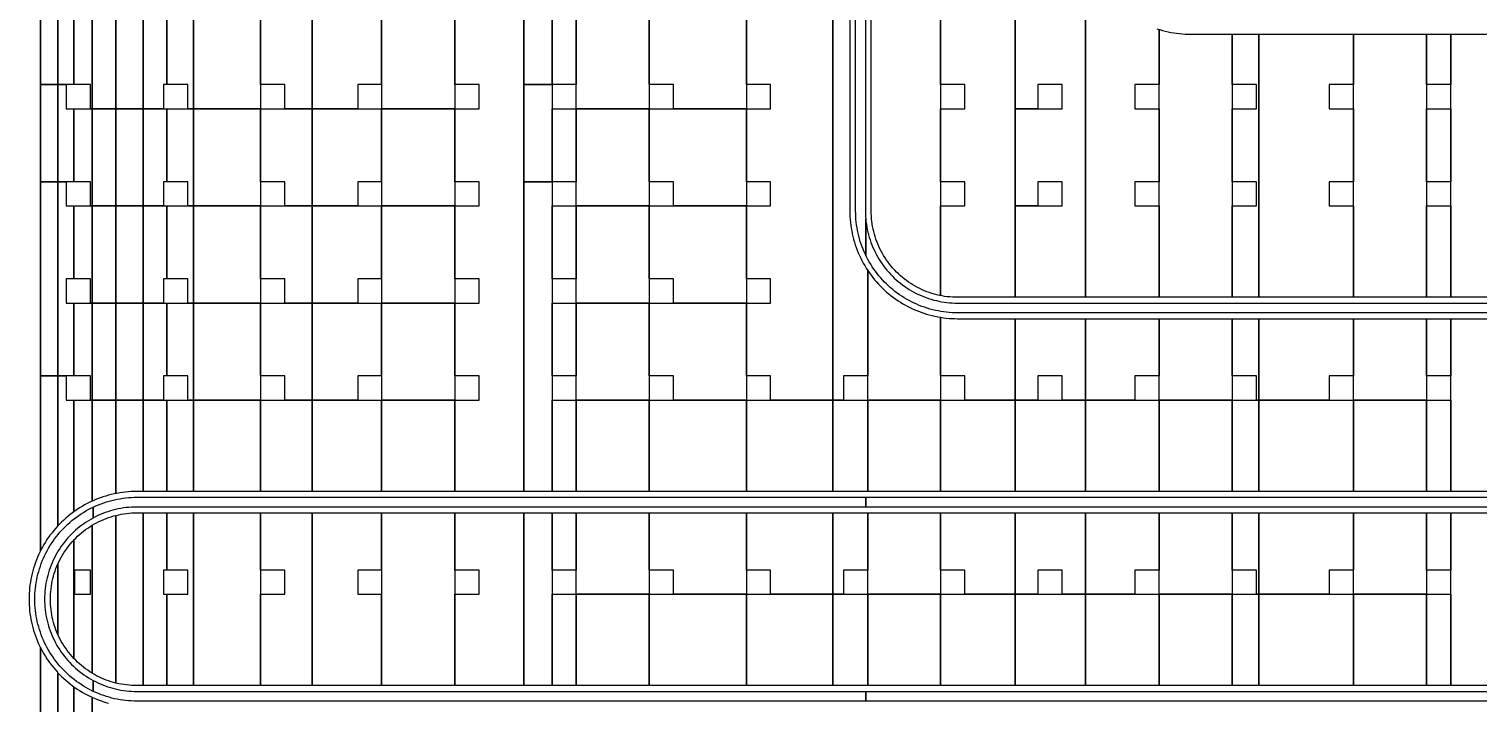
# Model space of a CAD drawing. Extents: x -4500 to 4500, y -3250 to 3250.
# Drawn here: x -1051 to 442, y -2175 to -1480 of the extents above; entities that cross this region are included whole.
import ezdxf

# ---------------------------------------------------------------- set-up
doc = ezdxf.new("R2010")
doc.units = 0
doc.layers.add('L1D100', color=4, linetype='CONTINUOUS')
doc.layers.add('L1D11', color=2, linetype='CONTINUOUS')

# ---------------------------------------------------------------- blocks, each defined once
blk = doc.blocks.new('TOP_main_1_Cheese_100')
at = {"layer": 'L1D100'}
for points in [[(-541.621, -1091.941), (-541.621, -1956.6), (-612.5, -1956.6), (-612.5, -1862.5), (-587.5, -1862.5), (-587.5, -1837.5), (-612.5, -1837.5), (-612.5, -1762.5), (-587.5, -1762.5), (-587.5, -1737.5), (-612.5, -1737.5), (-612.5, -1662.5), (-587.5, -1662.5), (-587.5, -1637.5), (-612.5, -1637.5), (-612.5, -1562.5), (-587.5, -1562.5), (-587.5, -1537.5), (-612.5, -1537.5), (-612.5, -1462.5)], [(-1038.924, -1162.345), (-1038.924, -2017.618), (-1039.646, -2019.053), (-1040.903, -2021.728), (-1042.088, -2024.434), (-1043.2, -2027.172), (-1044.24, -2029.938), (-1045.205, -2032.731), (-1046.096, -2035.548), (-1046.911, -2038.388), (-1047.65, -2041.249), (-1048.313, -2044.129), (-1048.9, -2047.025), (-1049.408, -2049.936), (-1049.839, -2052.859), (-1050.193, -2055.792), (-1050.468, -2058.735), (-1050.664, -2061.683), (-1050.782, -2064.635), (-1050.821, -2067.59), (-1050.821, -2067.61), (-1050.782, -2070.565), (-1050.664, -2073.517), (-1050.468, -2076.465), (-1050.193, -2079.408), (-1049.839, -2082.341), (-1049.408, -2085.264), (-1048.9, -2088.175), (-1048.313, -2091.071), (-1047.65, -2093.951), (-1046.911, -2096.812), (-1046.096, -2099.652), (-1045.205, -2102.469), (-1044.24, -2105.262), (-1043.2, -2108.028), (-1042.088, -2110.766), (-1040.903, -2113.472), (-1039.646, -2116.147), (-1038.924, -2117.582), (-1038.924, -2865.181)], [(-223.313, -1182.6), (-223.313, -1862.5), (-287.5, -1862.5), (-287.5, -1837.5), (-312.5, -1837.5), (-312.5, -1762.5), (-287.5, -1762.5), (-287.5, -1737.5), (-312.5, -1737.5), (-312.5, -1662.5), (-287.5, -1662.5), (-287.5, -1637.5), (-312.5, -1637.5), (-312.5, -1562.5), (-287.5, -1562.5), (-287.5, -1537.5), (-312.5, -1537.5), (-312.5, -1462.5)], [(-206, -1182.6), (-206, -1667.61), (-205.961, -1670.565), (-205.843, -1673.517), (-205.646, -1676.465), (-205.371, -1679.408), (-205.018, -1682.341), (-204.587, -1685.264), (-204.078, -1688.175), (-203.492, -1691.071), (-202.829, -1693.951), (-202.09, -1696.812), (-201.274, -1699.652), (-200.384, -1702.469), (-199.418, -1705.262), (-198.379, -1708.028), (-197.266, -1710.766), (-196.081, -1713.472), (-194.825, -1716.147), (-193.497, -1718.787), (-192.1, -1721.39), (-190.634, -1723.956), (-189.1, -1726.481), (-187.5, -1728.965), (-187.5, -1837.5), (-212.5, -1837.5), (-212.5, -1862.5), (-223.313, -1862.5), (-223.313, -1182.6)], [(-112.5, -1182.6), (-112.5, -1754.854), (-113.687, -1754.618), (-116.307, -1754.014), (-118.907, -1753.331), (-121.485, -1752.571), (-124.039, -1751.732), (-126.566, -1750.817), (-129.065, -1749.826), (-131.533, -1748.76), (-133.967, -1747.62), (-136.366, -1746.407), (-138.727, -1745.122), (-141.048, -1743.766), (-143.327, -1742.341), (-145.562, -1740.847), (-147.751, -1739.287), (-149.892, -1737.661), (-151.983, -1735.972), (-154.021, -1734.22), (-156.006, -1732.407), (-157.935, -1730.535), (-159.807, -1728.606), (-161.62, -1726.621), (-163.372, -1724.583), (-165.061, -1722.492), (-166.687, -1720.351), (-168.247, -1718.162), (-169.741, -1715.927), (-171.166, -1713.648), (-172.522, -1711.327), (-173.807, -1708.966), (-175.02, -1706.567), (-176.16, -1704.133), (-177.226, -1701.665), (-178.217, -1699.166), (-179.132, -1696.639), (-179.971, -1694.085), (-180.731, -1691.507), (-181.414, -1688.907), (-182.018, -1686.287), (-182.542, -1683.651), (-182.987, -1681), (-183.351, -1678.337), (-183.635, -1675.663), (-183.838, -1672.983), (-183.959, -1670.298), (-184, -1667.61), (-184, -1182.6)], [(-35.922, -1210.6), (-35.922, -1756.6), (-95.01, -1756.6), (-97.698, -1756.559), (-100.383, -1756.438), (-103.063, -1756.235), (-105.737, -1755.951), (-108.4, -1755.587), (-111.051, -1755.142), (-112.5, -1754.854), (-112.5, -1662.5), (-87.5, -1662.5), (-87.5, -1637.5), (-112.5, -1637.5), (-112.5, -1562.5), (-87.5, -1562.5), (-87.5, -1537.5), (-112.5, -1537.5), (-112.5, -1462.5)], [(36.508, -1398.071), (36.508, -1756.6), (-35.922, -1756.6), (-35.922, -1662.5), (-12.5, -1662.5), (12.5, -1662.5), (12.5, -1637.5), (-12.5, -1637.5), (-12.5, -1662.5), (-35.922, -1662.5), (-35.922, -1562.5), (-12.5, -1562.5), (12.5, -1562.5), (12.5, -1537.5), (-12.5, -1537.5), (-12.5, -1562.5), (-35.922, -1562.5), (-35.922, -1462.5)], [(110.131, -1479.984), (112.5, -1480.733), (112.5, -1537.5), (87.5, -1537.5), (87.5, -1562.5), (112.5, -1562.5), (112.5, -1637.5), (87.5, -1637.5), (87.5, -1662.5), (112.5, -1662.5), (112.5, -1756.6), (36.508, -1756.6), (36.508, -1398.071)], [(-1004.572, -2237.5), (-1004.572, -2157.751), (-1003.627, -2158.433), (-1001.187, -2160.1), (-998.703, -2161.7), (-996.177, -2163.234), (-993.612, -2164.7), (-991.008, -2166.097), (-988.368, -2167.425), (-985.869, -2168.599), (-985.869, -2411.656)], [(-985.869, -2411.656), (-985.869, -2168.599), (-985.694, -2168.681), (-983.548, -2169.621), (-982.987, -2169.866), (-980.25, -2170.979), (-977.484, -2172.018), (-976.354, -2172.409), (-974.691, -2172.984), (-971.873, -2173.874), (-969.033, -2174.69)]]:
    blk.add_lwpolyline(points, dxfattribs=at)
for points in [[(-1038.924, -1537.5), (-1038.924, -1437.5), (-1020.981, -1437.5), (-1020.981, -1537.5)], [(-1020.981, -1537.5), (-1020.981, -1437.5), (-1012.5, -1437.5), (-1012.5, -1462.5), (-1004.572, -1462.5), (-1004.572, -1537.5)], [(-541.621, -1537.5), (-541.621, -1437.5), (-512.5, -1437.5), (-512.5, -1537.5)], [(-987.5, -1562.5), (-987.5, -1537.5), (-1004.572, -1537.5), (-1004.572, -1462.5), (-985.869, -1462.5), (-985.869, -1562.5)], [(-985.869, -1562.5), (-985.869, -1462.5), (-961.462, -1462.5), (-961.462, -1562.5)], [(-961.462, -1562.5), (-961.462, -1462.5), (-933.351, -1462.5), (-933.351, -1562.5)], [(-933.351, -1562.5), (-933.351, -1462.5), (-909, -1462.5), (-909, -1537.5), (-912.5, -1537.5), (-912.5, -1562.5)], [(-887.5, -1562.5), (-887.5, -1537.5), (-909, -1537.5), (-909, -1462.5), (-881.533, -1462.5), (-881.533, -1562.5)], [(-881.533, -1562.5), (-881.533, -1462.5), (-812.5, -1462.5), (-812.5, -1562.5)], [(-787.5, -1562.5), (-787.5, -1537.5), (-812.5, -1537.5), (-812.5, -1462.5), (-759.269, -1462.5), (-759.269, -1562.5)], [(-759.269, -1562.5), (-759.269, -1462.5), (-688.166, -1462.5), (-688.166, -1537.5), (-712.5, -1537.5), (-712.5, -1562.5)], [(-687.5, -1562.5), (-687.5, -1537.5), (-688.166, -1537.5), (-688.166, -1462.5), (-612.5, -1462.5), (-612.5, -1562.5)], [(-512.5, -1537.5), (-512.5, -1462.5), (-487.5, -1462.5), (-487.5, -1537.5)], [(-487.5, -1562.5), (-487.5, -1462.5), (-412.5, -1462.5), (-412.5, -1562.5)], [(-387.5, -1562.5), (-387.5, -1537.5), (-412.5, -1537.5), (-412.5, -1462.5), (-312.5, -1462.5), (-312.5, -1562.5)], [(112.5, -1756.6), (112.5, -1480.733), (112.948, -1480.874), (115.788, -1481.69), (118.649, -1482.429), (121.529, -1483.092), (124.425, -1483.678), (127.336, -1484.187), (130.259, -1484.618), (133.192, -1484.971), (136.135, -1485.246), (139.083, -1485.443), (142.035, -1485.561), (144.99, -1485.6), (187.5, -1485.6), (187.5, -1756.6)], [(187.5, -1756.6), (187.5, -1662.5), (212.5, -1662.5), (212.5, -1637.5), (187.5, -1637.5), (187.5, -1562.5), (212.5, -1562.5), (212.5, -1537.5), (187.5, -1537.5), (187.5, -1485.6), (214.98, -1485.6), (214.98, -1756.6)], [(214.98, -1756.6), (214.98, -1485.6), (312.5, -1485.6), (312.5, -1537.5), (287.5, -1537.5), (287.5, -1562.5), (312.5, -1562.5), (312.5, -1637.5), (287.5, -1637.5), (287.5, -1662.5), (312.5, -1662.5), (312.5, -1756.6)], [(312.5, -1756.6), (312.5, -1485.6), (387.5, -1485.6), (387.5, -1756.6)], [(387.5, -1537.5), (387.5, -1485.6), (412.5, -1485.6), (412.5, -1537.5)], [(412.5, -1756.6), (412.5, -1485.6), (506.006, -1485.6), (506.006, -1537.5), (487.5, -1537.5), (487.5, -1562.5), (506.006, -1562.5), (506.006, -1637.5), (487.5, -1637.5), (487.5, -1662.5), (506.006, -1662.5), (506.006, -1756.6)], [(-1038.924, -1637.5), (-1038.924, -1537.5), (-1020.981, -1537.5), (-1020.981, -1637.5)], [(-1020.981, -1637.5), (-1020.981, -1537.5), (-1012.5, -1537.5), (-1012.5, -1562.5), (-1004.572, -1562.5), (-1004.572, -1637.5)], [(-541.621, -1637.5), (-541.621, -1537.5), (-512.5, -1537.5), (-512.5, -1637.5)], [(-987.5, -1662.5), (-987.5, -1637.5), (-1004.572, -1637.5), (-1004.572, -1562.5), (-985.869, -1562.5), (-985.869, -1662.5)], [(-985.869, -1662.5), (-985.869, -1562.5), (-961.462, -1562.5), (-961.462, -1662.5)], [(-961.462, -1662.5), (-961.462, -1562.5), (-933.351, -1562.5), (-933.351, -1662.5)], [(-933.351, -1662.5), (-933.351, -1562.5), (-909, -1562.5), (-909, -1637.5), (-912.5, -1637.5), (-912.5, -1662.5)], [(-887.5, -1662.5), (-887.5, -1637.5), (-909, -1637.5), (-909, -1562.5), (-881.533, -1562.5), (-881.533, -1662.5)], [(-881.533, -1662.5), (-881.533, -1562.5), (-812.5, -1562.5), (-812.5, -1662.5)], [(-787.5, -1662.5), (-787.5, -1637.5), (-812.5, -1637.5), (-812.5, -1562.5), (-759.269, -1562.5), (-759.269, -1662.5)], [(-759.269, -1662.5), (-759.269, -1562.5), (-688.166, -1562.5), (-688.166, -1637.5), (-712.5, -1637.5), (-712.5, -1662.5)], [(-687.5, -1662.5), (-687.5, -1637.5), (-688.166, -1637.5), (-688.166, -1562.5), (-612.5, -1562.5), (-612.5, -1662.5)], [(-512.5, -1637.5), (-512.5, -1562.5), (-487.5, -1562.5), (-487.5, -1637.5)], [(-487.5, -1662.5), (-487.5, -1562.5), (-412.5, -1562.5), (-412.5, -1662.5)], [(-387.5, -1662.5), (-387.5, -1637.5), (-412.5, -1637.5), (-412.5, -1562.5), (-312.5, -1562.5), (-312.5, -1662.5)], [(387.5, -1637.5), (387.5, -1562.5), (412.5, -1562.5), (412.5, -1637.5)], [(-1038.924, -1837.5), (-1038.924, -1637.5), (-1020.981, -1637.5), (-1020.981, -1837.5)], [(-1020.981, -1837.5), (-1020.981, -1637.5), (-1012.5, -1637.5), (-1012.5, -1662.5), (-1004.572, -1662.5), (-1004.572, -1737.5), (-1012.5, -1737.5), (-1012.5, -1762.5), (-1004.572, -1762.5), (-1004.572, -1837.5)], [(-541.621, -1956.6), (-541.621, -1637.5), (-512.5, -1637.5), (-512.5, -1956.6)], [(-987.5, -1762.5), (-987.5, -1737.5), (-1004.572, -1737.5), (-1004.572, -1662.5), (-985.869, -1662.5), (-985.869, -1762.5)], [(-985.869, -1762.5), (-985.869, -1662.5), (-961.462, -1662.5), (-961.462, -1762.5)], [(-961.462, -1762.5), (-961.462, -1662.5), (-933.351, -1662.5), (-933.351, -1762.5)], [(-933.351, -1762.5), (-933.351, -1662.5), (-909, -1662.5), (-909, -1737.5), (-912.5, -1737.5), (-912.5, -1762.5)], [(-887.5, -1762.5), (-887.5, -1737.5), (-909, -1737.5), (-909, -1662.5), (-881.533, -1662.5), (-881.533, -1762.5)], [(-881.533, -1762.5), (-881.533, -1662.5), (-812.5, -1662.5), (-812.5, -1762.5)], [(-787.5, -1762.5), (-787.5, -1737.5), (-812.5, -1737.5), (-812.5, -1662.5), (-759.269, -1662.5), (-759.269, -1762.5)], [(-759.269, -1762.5), (-759.269, -1662.5), (-688.166, -1662.5), (-688.166, -1737.5), (-712.5, -1737.5), (-712.5, -1762.5)], [(-687.5, -1762.5), (-687.5, -1737.5), (-688.166, -1737.5), (-688.166, -1662.5), (-612.5, -1662.5), (-612.5, -1762.5)], [(-512.5, -1737.5), (-512.5, -1662.5), (-487.5, -1662.5), (-487.5, -1737.5)], [(-487.5, -1762.5), (-487.5, -1662.5), (-412.5, -1662.5), (-412.5, -1762.5)], [(-387.5, -1762.5), (-387.5, -1737.5), (-412.5, -1737.5), (-412.5, -1662.5), (-312.5, -1662.5), (-312.5, -1762.5)], [(387.5, -1756.6), (387.5, -1662.5), (412.5, -1662.5), (412.5, -1756.6)], [(-187.5, -1862.5), (-187.5, -1728.965), (-187.5, -1728.965), (-185.833, -1731.406), (-184.103, -1733.801), (-183.351, -1734.785), (-182.309, -1736.149), (-180.454, -1738.449), (-178.538, -1740.698), (-176.563, -1742.896), (-174.53, -1745.04), (-172.44, -1747.13), (-170.296, -1749.163), (-168.098, -1751.138), (-165.849, -1753.054), (-163.549, -1754.909), (-161.201, -1756.703), (-158.806, -1758.433), (-156.365, -1760.1), (-153.881, -1761.7), (-151.356, -1763.234), (-148.79, -1764.7), (-146.187, -1766.097), (-143.547, -1767.425), (-140.872, -1768.681), (-138.166, -1769.866), (-135.428, -1770.979), (-132.662, -1772.018), (-129.869, -1772.984), (-127.052, -1773.874), (-124.212, -1774.69), (-121.351, -1775.429), (-118.471, -1776.092), (-115.575, -1776.678), (-112.664, -1777.187), (-112.5, -1777.211), (-112.5, -1862.5)], [(-987.5, -1862.5), (-987.5, -1837.5), (-1004.572, -1837.5), (-1004.572, -1762.5), (-985.869, -1762.5), (-985.869, -1862.5)], [(-985.869, -1862.5), (-985.869, -1762.5), (-961.462, -1762.5), (-961.462, -1862.5)], [(-961.462, -1862.5), (-961.462, -1762.5), (-933.351, -1762.5), (-933.351, -1862.5)], [(-933.351, -1862.5), (-933.351, -1762.5), (-909, -1762.5), (-909, -1837.5), (-912.5, -1837.5), (-912.5, -1862.5)], [(-887.5, -1862.5), (-887.5, -1837.5), (-909, -1837.5), (-909, -1762.5), (-881.533, -1762.5), (-881.533, -1862.5)], [(-881.533, -1862.5), (-881.533, -1762.5), (-812.5, -1762.5), (-812.5, -1862.5)], [(-787.5, -1862.5), (-787.5, -1837.5), (-812.5, -1837.5), (-812.5, -1762.5), (-759.269, -1762.5), (-759.269, -1862.5)], [(-759.269, -1862.5), (-759.269, -1762.5), (-688.166, -1762.5), (-688.166, -1837.5), (-712.5, -1837.5), (-712.5, -1862.5)], [(-687.5, -1862.5), (-687.5, -1837.5), (-688.166, -1837.5), (-688.166, -1762.5), (-612.5, -1762.5), (-612.5, -1862.5)], [(-512.5, -1837.5), (-512.5, -1762.5), (-487.5, -1762.5), (-487.5, -1837.5)], [(-487.5, -1862.5), (-487.5, -1762.5), (-412.5, -1762.5), (-412.5, -1862.5)], [(-387.5, -1862.5), (-387.5, -1837.5), (-412.5, -1837.5), (-412.5, -1762.5), (-312.5, -1762.5), (-312.5, -1862.5)], [(-87.5, -1862.5), (-87.5, -1837.5), (-112.5, -1837.5), (-112.5, -1777.211), (-109.741, -1777.618), (-106.808, -1777.971), (-103.865, -1778.246), (-100.917, -1778.443), (-97.965, -1778.561), (-95.01, -1778.6), (-35.922, -1778.6), (-35.922, -1862.5)], [(-35.922, -1862.5), (-35.922, -1778.6), (36.508, -1778.6), (36.508, -1862.5), (12.5, -1862.5), (12.5, -1837.5), (-12.5, -1837.5), (-12.5, -1862.5)], [(36.508, -1862.5), (36.508, -1778.6), (112.5, -1778.6), (112.5, -1837.5), (87.5, -1837.5), (87.5, -1862.5)], [(112.5, -1862.5), (112.5, -1778.6), (187.5, -1778.6), (187.5, -1862.5)], [(212.5, -1862.5), (212.5, -1837.5), (187.5, -1837.5), (187.5, -1778.6), (214.98, -1778.6), (214.98, -1862.5)], [(214.98, -1862.5), (214.98, -1778.6), (312.5, -1778.6), (312.5, -1837.5), (287.5, -1837.5), (287.5, -1862.5)], [(312.5, -1862.5), (312.5, -1778.6), (387.5, -1778.6), (387.5, -1862.5)], [(387.5, -1837.5), (387.5, -1778.6), (412.5, -1778.6), (412.5, -1837.5)], [(412.5, -1956.6), (412.5, -1778.6), (506.006, -1778.6), (506.006, -1837.5), (487.5, -1837.5), (487.5, -1862.5), (506.006, -1862.5), (506.006, -1956.6)], [(-1038.924, -2017.618), (-1038.924, -1837.5), (-1020.981, -1837.5), (-1020.981, -1991.88), (-1021.384, -1992.304), (-1023.359, -1994.502), (-1025.275, -1996.751), (-1027.131, -1999.051), (-1028.924, -2001.399), (-1029.351, -2001.99), (-1030.655, -2003.794), (-1032.321, -2006.235), (-1033.921, -2008.719), (-1035.455, -2011.244), (-1036.921, -2013.81), (-1038.319, -2016.413)], [(-1020.981, -1991.88), (-1020.981, -1837.5), (-1012.5, -1837.5), (-1012.5, -1862.5), (-1004.572, -1862.5), (-1004.572, -1977.449), (-1006.022, -1978.497), (-1008.37, -1980.291), (-1010.67, -1982.146), (-1012.92, -1984.062), (-1015.117, -1986.037), (-1017.262, -1988.07), (-1019.351, -1990.16)], [(-1004.572, -1977.449), (-1004.572, -1862.5), (-985.869, -1862.5), (-985.869, -1966.601), (-988.368, -1967.775), (-991.008, -1969.103), (-993.612, -1970.5), (-996.177, -1971.966), (-998.703, -1973.5), (-1001.187, -1975.1), (-1003.627, -1976.767)], [(-985.869, -1966.601), (-985.869, -1862.5), (-961.462, -1862.5), (-961.462, -1958.738), (-963.293, -1959.108), (-966.172, -1959.771), (-969.033, -1960.51), (-971.873, -1961.326), (-974.691, -1962.216), (-976.354, -1962.791), (-977.484, -1963.182), (-980.25, -1964.221), (-982.987, -1965.334), (-983.548, -1965.579), (-985.694, -1966.519)], [(-961.462, -1958.738), (-961.462, -1862.5), (-933.351, -1862.5), (-933.351, -1956.6), (-939.831, -1956.6), (-942.786, -1956.639), (-945.175, -1956.735), (-945.739, -1956.757), (-948.687, -1956.954), (-951.629, -1957.229), (-954.563, -1957.582), (-957.486, -1958.013), (-960.397, -1958.522)], [(-933.351, -1956.6), (-933.351, -1862.5), (-909, -1862.5), (-909, -1956.6)], [(-909, -1956.6), (-909, -1862.5), (-881.533, -1862.5), (-881.533, -1956.6)], [(-881.533, -1956.6), (-881.533, -1862.5), (-812.5, -1862.5), (-812.5, -1956.6)], [(-812.5, -1956.6), (-812.5, -1862.5), (-759.269, -1862.5), (-759.269, -1956.6)], [(-759.269, -1956.6), (-759.269, -1862.5), (-688.166, -1862.5), (-688.166, -1956.6)], [(-688.166, -1956.6), (-688.166, -1862.5), (-612.5, -1862.5), (-612.5, -1956.6)], [(-512.5, -1956.6), (-512.5, -1862.5), (-487.5, -1862.5), (-487.5, -1956.6)], [(-487.5, -1956.6), (-487.5, -1862.5), (-412.5, -1862.5), (-412.5, -1956.6)], [(-412.5, -1956.6), (-412.5, -1862.5), (-312.5, -1862.5), (-312.5, -1956.6)], [(-312.5, -1956.6), (-312.5, -1862.5), (-223.313, -1862.5), (-223.313, -1956.6)], [(-223.313, -1956.6), (-223.313, -1862.5), (-187.5, -1862.5), (-187.5, -1956.6)], [(-187.5, -1956.6), (-187.5, -1862.5), (-112.5, -1862.5), (-112.5, -1956.6)], [(-112.5, -1956.6), (-112.5, -1862.5), (-35.922, -1862.5), (-35.922, -1956.6)], [(-35.922, -1956.6), (-35.922, -1862.5), (36.508, -1862.5), (36.508, -1956.6)], [(36.508, -1956.6), (36.508, -1862.5), (112.5, -1862.5), (112.5, -1956.6)], [(112.5, -1956.6), (112.5, -1862.5), (187.5, -1862.5), (187.5, -1956.6)], [(187.5, -1956.6), (187.5, -1862.5), (214.98, -1862.5), (214.98, -1956.6)], [(214.98, -1956.6), (214.98, -1862.5), (312.5, -1862.5), (312.5, -1956.6)], [(312.5, -1956.6), (312.5, -1862.5), (387.5, -1862.5), (387.5, -1956.6)], [(387.5, -1956.6), (387.5, -1862.5), (412.5, -1862.5), (412.5, -1956.6)], [(-961.462, -2153.926), (-963.728, -2153.331), (-966.306, -2152.571), (-968.86, -2151.732), (-971.388, -2150.817), (-973.886, -2149.826), (-976.354, -2148.76), (-978.788, -2147.62), (-981.187, -2146.407), (-983.548, -2145.122), (-985.869, -2143.766), (-985.869, -1991.434), (-983.548, -1990.078), (-981.187, -1988.793), (-978.788, -1987.58), (-976.354, -1986.44), (-973.886, -1985.374), (-971.388, -1984.383), (-968.86, -1983.468), (-966.306, -1982.629), (-963.728, -1981.869), (-961.462, -1981.274)], [(-939.831, -2156.6), (-942.519, -2156.559), (-945.175, -2156.439), (-945.205, -2156.438), (-947.885, -2156.235), (-950.558, -2155.951), (-953.221, -2155.587), (-955.872, -2155.142), (-958.509, -2154.618), (-961.128, -2154.014), (-961.462, -2153.926), (-961.462, -1981.274), (-961.128, -1981.186), (-958.509, -1980.582), (-955.872, -1980.058), (-953.221, -1979.613), (-950.558, -1979.249), (-947.885, -1978.965), (-945.205, -1978.762), (-945.175, -1978.761), (-942.519, -1978.641), (-939.831, -1978.6), (-933.351, -1978.6), (-933.351, -2156.6)], [(-933.351, -2156.6), (-933.351, -1978.6), (-909, -1978.6), (-909, -2037.5), (-912.5, -2037.5), (-912.5, -2062.5), (-909, -2062.5), (-909, -2156.6)], [(-909, -2156.6), (-909, -2062.5), (-887.5, -2062.5), (-887.5, -2037.5), (-909, -2037.5), (-909, -1978.6), (-881.533, -1978.6), (-881.533, -2156.6)], [(-881.533, -2156.6), (-881.533, -1978.6), (-812.5, -1978.6), (-812.5, -2156.6)], [(-812.5, -2156.6), (-812.5, -2062.5), (-787.5, -2062.5), (-787.5, -2037.5), (-812.5, -2037.5), (-812.5, -1978.6), (-759.269, -1978.6), (-759.269, -2156.6)], [(-759.269, -2156.6), (-759.269, -1978.6), (-688.166, -1978.6), (-688.166, -2037.5), (-712.5, -2037.5), (-712.5, -2062.5), (-688.166, -2062.5), (-688.166, -2156.6)], [(-688.166, -2156.6), (-688.166, -2062.5), (-687.5, -2062.5), (-687.5, -2037.5), (-688.166, -2037.5), (-688.166, -1978.6), (-612.5, -1978.6), (-612.5, -2156.6)], [(-612.5, -2156.6), (-612.5, -2062.5), (-587.5, -2062.5), (-587.5, -2037.5), (-612.5, -2037.5), (-612.5, -1978.6), (-541.621, -1978.6), (-541.621, -2156.6)], [(-541.621, -2156.6), (-541.621, -1978.6), (-512.5, -1978.6), (-512.5, -2156.6)], [(-512.5, -2037.5), (-512.5, -1978.6), (-487.5, -1978.6), (-487.5, -2037.5)], [(-487.5, -2062.5), (-487.5, -1978.6), (-412.5, -1978.6), (-412.5, -2062.5)], [(-387.5, -2062.5), (-387.5, -2037.5), (-412.5, -2037.5), (-412.5, -1978.6), (-312.5, -1978.6), (-312.5, -2062.5)], [(-287.5, -2062.5), (-287.5, -2037.5), (-312.5, -2037.5), (-312.5, -1978.6), (-223.313, -1978.6), (-223.313, -2062.5)], [(-223.313, -2062.5), (-223.313, -1978.6), (-187.5, -1978.6), (-187.5, -2037.5), (-212.5, -2037.5), (-212.5, -2062.5)], [(-187.5, -2062.5), (-187.5, -1978.6), (-112.5, -1978.6), (-112.5, -2062.5)], [(-87.5, -2062.5), (-87.5, -2037.5), (-112.5, -2037.5), (-112.5, -1978.6), (-35.922, -1978.6), (-35.922, -2062.5)], [(-35.922, -2062.5), (-35.922, -1978.6), (36.508, -1978.6), (36.508, -2062.5), (12.5, -2062.5), (12.5, -2037.5), (-12.5, -2037.5), (-12.5, -2062.5)], [(36.508, -2062.5), (36.508, -1978.6), (112.5, -1978.6), (112.5, -2037.5), (87.5, -2037.5), (87.5, -2062.5)], [(112.5, -2062.5), (112.5, -1978.6), (187.5, -1978.6), (187.5, -2062.5)], [(212.5, -2062.5), (212.5, -2037.5), (187.5, -2037.5), (187.5, -1978.6), (214.98, -1978.6), (214.98, -2062.5)], [(214.98, -2062.5), (214.98, -1978.6), (312.5, -1978.6), (312.5, -2037.5), (287.5, -2037.5), (287.5, -2062.5)], [(312.5, -2062.5), (312.5, -1978.6), (387.5, -1978.6), (387.5, -2062.5)], [(387.5, -2037.5), (387.5, -1978.6), (412.5, -1978.6), (412.5, -2037.5)], [(412.5, -2156.6), (412.5, -1978.6), (506.006, -1978.6), (506.006, -2037.5), (487.5, -2037.5), (487.5, -2062.5), (506.006, -2062.5), (506.006, -2156.6)], [(-985.869, -2143.766), (-988.148, -2142.341), (-990.384, -2140.847), (-992.572, -2139.287), (-994.713, -2137.661), (-996.804, -2135.972), (-998.843, -2134.22), (-1000.828, -2132.407), (-1002.757, -2130.535), (-1004.572, -2128.665), (-1004.572, -2062.5), (-1003.821, -2062.5), (-987.5, -2062.5), (-987.5, -2037.5), (-1003.821, -2037.5), (-1003.821, -2062.5), (-1004.572, -2062.5), (-1004.572, -2006.535), (-1002.757, -2004.665), (-1000.828, -2002.793), (-998.843, -2000.98), (-996.804, -1999.228), (-994.713, -1997.539), (-992.572, -1995.913), (-990.384, -1994.353), (-988.148, -1992.859), (-985.869, -1991.434)], [(-1004.572, -2128.665), (-1004.629, -2128.606), (-1006.441, -2126.621), (-1008.193, -2124.583), (-1009.883, -2122.492), (-1011.509, -2120.351), (-1013.069, -2118.162), (-1014.562, -2115.927), (-1015.987, -2113.648), (-1017.343, -2111.327), (-1018.628, -2108.966), (-1019.841, -2106.567), (-1020.981, -2104.133), (-1020.981, -2031.067), (-1019.841, -2028.633), (-1018.628, -2026.234), (-1017.343, -2023.873), (-1015.987, -2021.552), (-1014.562, -2019.273), (-1013.069, -2017.038), (-1011.509, -2014.849), (-1009.883, -2012.708), (-1008.193, -2010.617), (-1006.441, -2008.579), (-1004.629, -2006.594), (-1004.572, -2006.535)], [(-1020.981, -2104.133), (-1022.047, -2101.665), (-1023.039, -2099.166), (-1023.954, -2096.639), (-1024.792, -2094.085), (-1025.553, -2091.507), (-1026.236, -2088.907), (-1026.839, -2086.287), (-1027.364, -2083.651), (-1027.808, -2081), (-1028.173, -2078.337), (-1028.456, -2075.663), (-1028.659, -2072.983), (-1028.781, -2070.298), (-1028.821, -2067.61), (-1028.821, -2067.59), (-1028.781, -2064.902), (-1028.672, -2062.5), (-1028.659, -2062.217), (-1028.456, -2059.537), (-1028.173, -2056.863), (-1027.808, -2054.2), (-1027.364, -2051.549), (-1026.839, -2048.913), (-1026.236, -2046.293), (-1025.553, -2043.693), (-1024.792, -2041.115), (-1023.954, -2038.561), (-1023.039, -2036.034), (-1022.047, -2033.535), (-1020.981, -2031.067)], [(-512.5, -2156.6), (-512.5, -2062.5), (-487.5, -2062.5), (-487.5, -2156.6)], [(-487.5, -2156.6), (-487.5, -2062.5), (-412.5, -2062.5), (-412.5, -2156.6)], [(-412.5, -2156.6), (-412.5, -2062.5), (-312.5, -2062.5), (-312.5, -2156.6)], [(-312.5, -2156.6), (-312.5, -2062.5), (-223.313, -2062.5), (-223.313, -2156.6)], [(-223.313, -2156.6), (-223.313, -2062.5), (-187.5, -2062.5), (-187.5, -2156.6)], [(-187.5, -2156.6), (-187.5, -2062.5), (-112.5, -2062.5), (-112.5, -2156.6)], [(-112.5, -2156.6), (-112.5, -2062.5), (-35.922, -2062.5), (-35.922, -2156.6)], [(-35.922, -2156.6), (-35.922, -2062.5), (36.508, -2062.5), (36.508, -2156.6)], [(36.508, -2156.6), (36.508, -2062.5), (112.5, -2062.5), (112.5, -2156.6)], [(112.5, -2156.6), (112.5, -2062.5), (187.5, -2062.5), (187.5, -2156.6)], [(187.5, -2156.6), (187.5, -2062.5), (214.98, -2062.5), (214.98, -2156.6)], [(214.98, -2156.6), (214.98, -2062.5), (312.5, -2062.5), (312.5, -2156.6)], [(312.5, -2156.6), (312.5, -2062.5), (387.5, -2062.5), (387.5, -2156.6)], [(387.5, -2156.6), (387.5, -2062.5), (412.5, -2062.5), (412.5, -2156.6)], [(-1038.924, -2865.181), (-1038.924, -2117.582), (-1038.319, -2118.787), (-1036.921, -2121.39), (-1035.455, -2123.956), (-1033.921, -2126.481), (-1032.321, -2128.965), (-1030.655, -2131.406), (-1029.351, -2133.21), (-1028.924, -2133.801), (-1027.131, -2136.149), (-1025.275, -2138.449), (-1023.359, -2140.698), (-1021.384, -2142.896), (-1020.981, -2143.32), (-1020.981, -2840.02), (-1029.351, -2851.757)], [(-1020.981, -2840.02), (-1020.981, -2143.32), (-1019.351, -2145.04), (-1017.262, -2147.13), (-1015.117, -2149.163), (-1012.92, -2151.138), (-1010.67, -2153.054), (-1008.37, -2154.909), (-1006.022, -2156.703), (-1004.572, -2157.751), (-1004.572, -2237.5), (-1012.5, -2237.5), (-1012.5, -2262.5), (-1004.572, -2262.5), (-1004.572, -2817.009)]]:
    blk.add_lwpolyline(points, close=True, dxfattribs=at)
blk = doc.blocks.new('TOP_main_1')
at = {"layer": 'L1D11'}
for points in [[(-189.639, -1713.072), (-189.958, -1712.417), (-191.157, -1709.784), (-192.283, -1707.119), (-193.334, -1704.423), (-194.311, -1701.7), (-195.213, -1698.951), (-196.039, -1696.178), (-196.787, -1693.384), (-197.459, -1690.569), (-198.053, -1687.738), (-198.568, -1684.891), (-199.005, -1682.031), (-199.363, -1679.16), (-199.641, -1676.28), (-199.841, -1673.394), (-199.96, -1670.503), (-200, -1667.61), (-200, -1232.6), (-190, -1232.6), (-190, -1667.61), (-189.96, -1670.373), (-189.839, -1673.133), (-189.639, -1675.889)], [(-984.639, -1983.836), (-984.639, -1972.641), (-982.005, -1971.443), (-979.34, -1970.317), (-976.645, -1969.266), (-973.922, -1968.289), (-971.173, -1967.387), (-968.4, -1966.561), (-965.605, -1965.813), (-962.791, -1965.141), (-959.959, -1964.547), (-957.112, -1964.032), (-954.252, -1963.595), (-951.381, -1963.237), (-948.501, -1962.959), (-945.615, -1962.759), (-942.724, -1962.64), (-939.831, -1962.6), (-189.639, -1962.6), (-189.639, -1972.6), (-939.831, -1972.6), (-942.594, -1972.64), (-945.355, -1972.761), (-948.11, -1972.961), (-950.859, -1973.242), (-953.599, -1973.603), (-956.326, -1974.043), (-959.04, -1974.562), (-961.738, -1975.16), (-964.417, -1975.837), (-967.075, -1976.591), (-969.71, -1977.421), (-972.32, -1978.329), (-974.902, -1979.311), (-977.455, -1980.369), (-979.976, -1981.5), (-982.463, -1982.704)], [(-984.639, -2162.559), (-984.639, -2162.558), (-987.238, -2161.288), (-989.801, -2159.946), (-992.326, -2158.534), (-994.812, -2157.053), (-997.256, -2155.504), (-999.656, -2153.888), (-1002.01, -2152.207), (-1004.318, -2150.462), (-1006.576, -2148.654), (-1008.784, -2146.784), (-1010.939, -2144.854), (-1013.041, -2142.865), (-1015.086, -2140.819), (-1017.075, -2138.718), (-1019.005, -2136.562), (-1020.875, -2134.355), (-1022.683, -2132.096), (-1024.429, -2129.789), (-1026.11, -2127.434), (-1027.726, -2125.034), (-1029.274, -2122.59), (-1030.755, -2120.105), (-1032.167, -2117.58), (-1033.509, -2115.016), (-1034.78, -2112.417), (-1035.978, -2109.784), (-1037.104, -2107.119), (-1038.156, -2104.423), (-1039.133, -2101.7), (-1040.034, -2098.951), (-1040.86, -2096.178), (-1041.609, -2093.384), (-1042.28, -2090.569), (-1042.874, -2087.738), (-1043.39, -2084.891), (-1043.826, -2082.031), (-1044.184, -2079.16), (-1044.463, -2076.28), (-1044.662, -2073.394), (-1044.782, -2070.503), (-1044.821, -2067.61), (-1044.821, -2067.59), (-1044.782, -2064.697), (-1044.662, -2061.806), (-1044.463, -2058.92), (-1044.184, -2056.04), (-1043.826, -2053.169), (-1043.39, -2050.309), (-1042.874, -2047.462), (-1042.28, -2044.631), (-1041.609, -2041.816), (-1040.86, -2039.022), (-1040.034, -2036.249), (-1039.133, -2033.5), (-1038.156, -2030.777), (-1037.104, -2028.081), (-1035.978, -2025.416), (-1034.78, -2022.783), (-1033.509, -2020.184), (-1032.167, -2017.62), (-1030.755, -2015.095), (-1029.274, -2012.61), (-1027.726, -2010.166), (-1026.11, -2007.766), (-1024.429, -2005.411), (-1022.683, -2003.104), (-1020.875, -2000.845), (-1019.005, -1998.638), (-1017.075, -1996.482), (-1015.086, -1994.381), (-1013.041, -1992.335), (-1010.939, -1990.346), (-1008.784, -1988.416), (-1006.576, -1986.546), (-1004.318, -1984.738), (-1002.01, -1982.993), (-999.656, -1981.312), (-997.256, -1979.696), (-994.812, -1978.147), (-992.326, -1976.666), (-989.801, -1975.254), (-987.238, -1973.912), (-984.639, -1972.642), (-984.639, -1972.641), (-984.639, -1983.836), (-984.914, -1983.98), (-987.326, -1985.326), (-989.699, -1986.742), (-992.029, -1988.227), (-994.315, -1989.779), (-996.556, -1991.396), (-998.748, -1993.078), (-1000.89, -1994.823), (-1002.98, -1996.63), (-1005.018, -1998.497), (-1007, -2000.422), (-1008.925, -2002.404), (-1010.791, -2004.441), (-1012.598, -2006.532), (-1014.343, -2008.674), (-1016.025, -2010.866), (-1017.643, -2013.106), (-1019.194, -2015.392), (-1020.679, -2017.722), (-1022.095, -2020.095), (-1023.442, -2022.508), (-1024.718, -2024.959), (-1025.922, -2027.445), (-1027.053, -2029.966), (-1028.11, -2032.519), (-1029.093, -2035.102), (-1030, -2037.711), (-1030.831, -2040.347), (-1031.585, -2043.005), (-1032.261, -2045.684), (-1032.859, -2048.381), (-1033.378, -2051.095), (-1033.818, -2053.823), (-1034.179, -2056.562), (-1034.46, -2059.311), (-1034.661, -2062.067), (-1034.781, -2064.827), (-1034.821, -2067.59), (-1034.821, -2067.61), (-1034.781, -2070.373), (-1034.661, -2073.133), (-1034.46, -2075.889), (-1034.179, -2078.638), (-1033.818, -2081.377), (-1033.378, -2084.105), (-1032.859, -2086.819), (-1032.261, -2089.516), (-1031.585, -2092.195), (-1030.831, -2094.853), (-1030, -2097.489), (-1029.093, -2100.098), (-1028.11, -2102.681), (-1027.053, -2105.234), (-1025.922, -2107.755), (-1024.718, -2110.241), (-1023.442, -2112.692), (-1022.095, -2115.105), (-1020.679, -2117.478), (-1019.194, -2119.808), (-1017.643, -2122.094), (-1016.025, -2124.334), (-1014.343, -2126.526), (-1012.598, -2128.668), (-1010.791, -2130.759), (-1008.925, -2132.796), (-1007, -2134.778), (-1005.018, -2136.703), (-1002.98, -2138.57), (-1000.89, -2140.377), (-998.748, -2142.122), (-996.556, -2143.804), (-994.315, -2145.421), (-992.029, -2146.973), (-989.699, -2148.458), (-987.326, -2149.874), (-984.914, -2151.22), (-984.639, -2151.364)], [(-939.831, -2172.6), (-942.724, -2172.56), (-945.615, -2172.441), (-948.501, -2172.241), (-951.381, -2171.963), (-954.252, -2171.605), (-957.112, -2171.168), (-959.959, -2170.653), (-962.791, -2170.059), (-965.605, -2169.387), (-968.4, -2168.639), (-971.173, -2167.813), (-973.922, -2166.911), (-976.645, -2165.934), (-979.34, -2164.883), (-982.005, -2163.757), (-984.639, -2162.559), (-984.639, -2151.364), (-982.463, -2152.496), (-979.976, -2153.7), (-977.455, -2154.831), (-974.902, -2155.889), (-972.32, -2156.871), (-969.71, -2157.779), (-967.075, -2158.609), (-964.417, -2159.363), (-961.738, -2160.04), (-959.04, -2160.638), (-956.326, -2161.157), (-953.599, -2161.597), (-950.859, -2161.958), (-948.11, -2162.239), (-945.355, -2162.439), (-942.594, -2162.56), (-939.831, -2162.6), (-189.639, -2162.6), (-189.639, -2172.6)]]:
    blk.add_lwpolyline(points, close=True, dxfattribs=at)
for points in [[(949.831, -1772.6), (-95.01, -1772.6), (-97.903, -1772.56), (-100.794, -1772.441), (-103.68, -1772.241), (-106.56, -1771.963), (-109.431, -1771.605), (-112.291, -1771.168), (-115.138, -1770.653), (-117.969, -1770.059), (-120.784, -1769.387), (-123.578, -1768.639), (-126.351, -1767.813), (-129.1, -1766.911), (-131.823, -1765.934), (-134.519, -1764.883), (-137.184, -1763.757), (-139.817, -1762.558), (-142.416, -1761.288), (-144.98, -1759.946), (-147.505, -1758.534), (-149.99, -1757.053), (-152.434, -1755.504), (-154.834, -1753.888), (-157.189, -1752.207), (-159.496, -1750.462), (-161.755, -1748.654), (-163.962, -1746.784), (-166.118, -1744.854), (-168.219, -1742.865), (-170.265, -1740.819), (-172.254, -1738.718), (-174.184, -1736.562), (-176.054, -1734.355), (-177.862, -1732.096), (-179.607, -1729.789), (-181.288, -1727.434), (-182.904, -1725.034), (-184.453, -1722.59), (-185.934, -1720.105), (-187.346, -1717.58), (-188.688, -1715.016), (-189.639, -1713.072), (-189.639, -1675.889), (-189.358, -1678.638), (-188.997, -1681.377), (-188.557, -1684.105), (-188.038, -1686.819), (-187.44, -1689.516), (-186.763, -1692.195), (-186.009, -1694.853), (-185.179, -1697.489), (-184.271, -1700.098), (-183.289, -1702.681), (-182.231, -1705.234), (-181.1, -1707.755), (-179.896, -1710.241), (-178.62, -1712.692), (-177.274, -1715.105), (-175.858, -1717.478), (-174.373, -1719.808), (-172.821, -1722.094), (-171.204, -1724.334), (-169.522, -1726.526), (-167.777, -1728.668), (-165.97, -1730.759), (-164.103, -1732.796), (-162.178, -1734.778), (-160.196, -1736.703), (-158.159, -1738.57), (-156.068, -1740.377), (-153.926, -1742.122), (-151.734, -1743.804), (-149.494, -1745.421), (-147.208, -1746.973), (-144.878, -1748.458), (-142.505, -1749.874), (-140.092, -1751.22), (-137.641, -1752.496), (-135.155, -1753.7), (-132.634, -1754.831), (-130.081, -1755.889), (-127.498, -1756.871), (-124.889, -1757.779), (-122.253, -1758.609), (-119.595, -1759.363), (-116.916, -1760.04), (-114.219, -1760.638), (-111.505, -1761.157), (-108.777, -1761.597), (-106.038, -1761.958), (-103.289, -1762.239), (-100.533, -1762.439), (-97.773, -1762.56), (-95.01, -1762.6), (949.831, -1762.6)], [(949.831, -1972.6), (-189.639, -1972.6), (-189.639, -1962.6), (949.831, -1962.6)], [(949.831, -2172.6), (-189.639, -2172.6), (-189.639, -2162.6), (949.831, -2162.6)]]:
    blk.add_lwpolyline(points, dxfattribs=at)
blk.add_blockref('TOP_main_1_Cheese_100', (0, 0))
blk = doc.blocks.new('TOP_main')
blk.add_blockref('TOP_main_1', (0, 0))

msp = doc.modelspace()

# ---------------------------------------------------------------- block references
msp.add_blockref('TOP_main', (0, 0))

doc.saveas('drawing.dxf')
